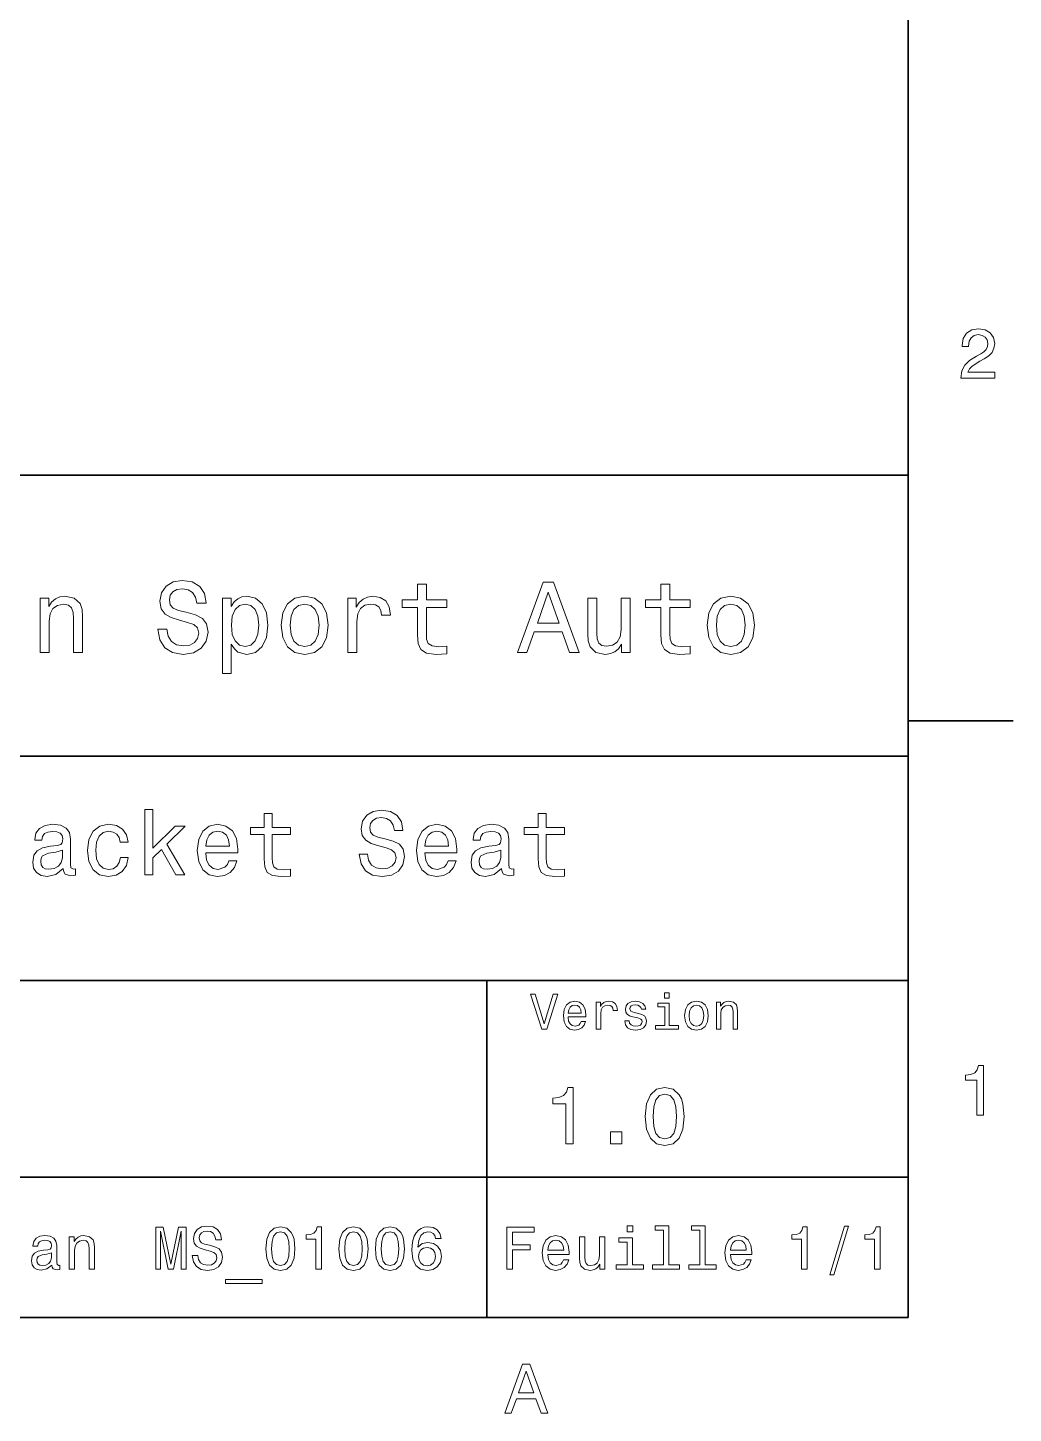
# Model space of a CAD drawing. Extents: x 0 to 297, y 0 to 210.
# Drawn here: x 224.3 to 294.5, y 3.2 to 101.9 of the extents above; entities that cross this region are included whole.
import ezdxf

# ---------------------------------------------------------------- set-up
doc = ezdxf.new("R2010")
doc.units = 0

msp = doc.modelspace()

# ---------------------------------------------------------------- linework, layer by layer
at = {"color": 7, "lineweight": 35}
for p, q in [((287, 10), (287, 200)), ((97, 70), (287, 70)), ((287, 70), (287, 10)), ((162, 50), (287, 50)), ((162, 34), (287, 34)), ((257, 10), (257, 34)), ((162, 20), (287, 20)), ((10, 10), (287, 10)), ((97, 10), (287, 10))]:
    msp.add_line(p, q, dxfattribs=at)
at = {"color": 7, "lineweight": 35, "ltscale": 0.1875}
msp.add_line((287, 52.5), (294.5, 52.5), dxfattribs=at)
at = {"color": 7, "lineweight": 13}
for points in [[(290.76947, 76.916786), (293.175079, 76.916786), (293.175079, 77.350502), (291.273773, 77.350502), (291.3797, 77.587532), (291.561249, 77.784218), (292.121033, 78.142288), (292.418579, 78.293587), (292.751434, 78.510445), (292.988464, 78.762604), (293.124634, 79.060158), (293.175079, 79.398056), (293.089355, 79.821686), (292.852325, 80.154541), (292.489197, 80.366356), (292.020172, 80.442001), (291.536041, 80.35627), (291.167877, 80.119232), (290.930847, 79.740997), (290.850159, 79.241714), (290.850159, 79.171112), (291.309082, 79.171112), (291.309082, 79.211456), (291.354462, 79.554398), (291.490631, 79.806557), (291.707489, 79.967941), (291.994965, 80.023415), (292.287476, 79.972984), (292.504333, 79.846901), (292.645538, 79.650215), (292.695984, 79.403099), (292.660675, 79.171112), (292.56485, 78.974426), (292.403473, 78.802956), (292.181549, 78.651657), (291.884003, 78.490273), (291.389771, 78.177589), (291.041779, 77.844742), (290.835022, 77.441284), (290.76947, 76.931915)], [(234.20462, 59.030979), (233.548996, 59.030979), (233.693085, 58.267288), (234.053314, 57.70533), (234.608078, 57.366714), (235.357361, 57.244236), (236.099426, 57.359509), (236.654175, 57.67651), (237.007202, 58.17363), (237.136902, 58.82925), (237.028824, 59.420029), (236.726227, 59.801872), (236.236313, 60.054031), (235.580704, 60.241352), (235.018738, 60.378242), (234.651306, 60.536743), (234.442368, 60.767288), (234.377533, 61.127522), (234.442368, 61.451729), (234.629684, 61.696686), (234.917877, 61.862389), (235.314133, 61.920029), (235.71759, 61.84798), (236.034592, 61.653458), (236.24353, 61.32925), (236.344391, 60.889767), (237, 60.889767), (237, 60.904179), (236.884735, 61.581409), (236.546112, 62.085732), (236.01297, 62.402737), (235.292511, 62.510807), (234.644104, 62.402737), (234.139771, 62.100143), (233.815567, 61.631844), (233.700287, 61.026657), (233.793961, 60.486309), (234.067734, 60.118874), (234.5, 59.873917), (235.09079, 59.6866), (235.674362, 59.520893), (236.113831, 59.362389), (236.380402, 59.131844), (236.47406, 58.757202), (236.387619, 58.375359), (236.164276, 58.087173), (235.825653, 57.907059), (235.386169, 57.849422), (234.896255, 57.928673), (234.521622, 58.159222), (234.283875, 58.533859)], [(252.05043, 60.579971), (252.05043, 58.64193), (252.093658, 58.015129), (252.29538, 57.582851), (252.698853, 57.330688), (253.383286, 57.244236), (254.132568, 57.280258), (254.132568, 57.827808), (253.585022, 57.78458), (253.087891, 57.842216), (252.82132, 58.022331), (252.706055, 58.324928), (252.684448, 58.75), (252.684448, 60.579971), (254.132568, 60.579971), (254.132568, 61.120316), (252.684448, 61.120316), (252.684448, 62.251438), (252.05043, 62.251438), (252.05043, 61.120316), (250.955322, 61.120316), (250.955322, 60.579971)], [(259.175781, 57.381123), (259.838623, 57.381123), (260.364563, 58.850864), (262.360229, 58.850864), (262.886169, 57.381123), (263.563416, 57.381123), (261.733429, 62.388329), (260.998566, 62.388329)], [(269.399109, 60.579971), (269.399109, 58.64193), (269.442352, 58.015129), (269.644073, 57.582851), (270.047546, 57.330688), (270.731995, 57.244236), (271.481262, 57.280258), (271.481262, 57.827808), (270.933716, 57.78458), (270.436584, 57.842216), (270.170013, 58.022331), (270.054749, 58.324928), (270.033142, 58.75), (270.033142, 60.579971), (271.481262, 60.579971), (271.481262, 61.120316), (270.033142, 61.120316), (270.033142, 62.251438), (269.399109, 62.251438), (269.399109, 61.120316), (268.304016, 61.120316), (268.304016, 60.579971)], [(225.177246, 57.381123), (225.811249, 57.381123), (225.811249, 59.614552), (225.876083, 60.12608), (226.085022, 60.500717), (226.409225, 60.731266), (226.841507, 60.817722), (227.187317, 60.745674), (227.403458, 60.551151), (227.511536, 60.226944), (227.547546, 59.794666), (227.547546, 57.381123), (228.181564, 57.381123), (228.181564, 59.924351), (228.15274, 60.435879), (228.023056, 60.86095), (227.597992, 61.25), (226.935165, 61.386887), (226.567719, 61.336452), (226.257935, 61.199566), (225.991364, 60.969017), (225.782425, 60.659222), (225.782425, 61.25), (225.177246, 61.25)], [(238.786743, 60.652016), (238.786743, 61.25), (238.15274, 61.25), (238.15274, 55.882565), (238.786743, 55.882565), (238.786743, 57.971901), (239.010101, 57.633286), (239.262253, 57.409943), (239.896271, 57.244236), (240.50145, 57.381123), (240.976959, 57.791786), (241.286743, 58.440201), (241.402023, 59.319164), (241.286743, 60.190922), (240.976959, 60.839336), (240.50145, 61.242794), (239.896271, 61.386887), (239.550446, 61.343658), (239.255051, 61.206772), (239.002899, 60.976223)], [(242.338623, 59.311958), (242.453888, 58.432995), (242.785309, 57.78458), (243.311249, 57.381123), (244.017303, 57.244236), (244.716141, 57.381123), (245.242081, 57.777374), (245.573486, 58.425793), (245.695969, 59.311958), (245.573486, 60.190922), (245.242081, 60.846542), (244.716141, 61.242794), (244.017303, 61.386887), (243.311249, 61.242794), (242.785309, 60.839336), (242.453888, 60.190922)], [(247.100861, 57.381123), (247.734863, 57.381123), (247.734863, 59.592937), (247.799713, 60.12608), (247.994232, 60.507923), (248.311249, 60.738472), (248.736313, 60.817722), (249.053314, 60.767288), (249.291077, 60.623199), (249.435165, 60.378242), (249.485596, 60.046829), (250.126801, 60.046829), (250.040344, 60.630402), (249.802597, 61.048271), (249.406342, 61.30043), (248.865997, 61.386887), (248.498566, 61.32925), (248.181549, 61.185158), (247.900574, 60.940201), (247.677246, 60.608788), (247.677246, 61.25), (247.100861, 61.25)], [(260.595093, 59.463257), (261.365997, 61.667866), (262.136902, 59.463257)], [(267.194519, 61.25), (266.560516, 61.25), (266.560516, 59.016571), (266.488464, 58.497837), (266.279541, 58.123196), (265.955322, 57.892651), (265.530243, 57.820602), (265.19165, 57.878242), (264.975494, 58.051151), (264.853027, 58.346542), (264.824219, 58.764408), (264.824219, 61.25), (264.190186, 61.25), (264.190186, 58.706772), (264.211792, 58.195244), (264.348694, 57.770172), (264.766571, 57.381123), (265.436584, 57.244236), (265.796814, 57.294666), (266.106628, 57.424351), (266.373199, 57.647694), (266.589325, 57.971901), (266.589325, 57.381123), (267.194519, 57.381123)], [(272.698853, 59.311958), (272.814117, 58.432995), (273.145508, 57.78458), (273.671448, 57.381123), (274.377502, 57.244236), (275.076355, 57.381123), (275.602295, 57.777374), (275.933716, 58.425793), (276.056183, 59.311958), (275.933716, 60.190922), (275.602295, 60.846542), (275.076355, 61.242794), (274.377502, 61.386887), (273.671448, 61.242794), (273.145508, 60.839336), (272.814117, 60.190922)], [(239.788193, 57.8134), (239.363129, 57.907059), (239.053314, 58.195244), (238.858795, 58.663544), (238.793945, 59.319164), (238.858795, 59.967579), (239.053314, 60.435879), (239.363129, 60.716858), (239.788193, 60.817722), (240.177246, 60.716858), (240.48703, 60.428673), (240.681564, 59.960373), (240.753601, 59.319164), (240.681564, 58.67075), (240.48703, 58.195244), (240.177246, 57.907059)], [(242.98703, 59.319164), (243.05188, 59.967579), (243.253601, 60.435879), (243.57782, 60.72406), (244.017303, 60.824928), (244.449585, 60.72406), (244.773773, 60.443081), (244.97551, 59.967579), (245.047546, 59.319164), (244.97551, 58.663544), (244.773773, 58.188038), (244.449585, 57.899853), (244.017303, 57.806194), (243.57782, 57.899853), (243.253601, 58.188038), (243.05188, 58.663544)], [(273.34726, 59.319164), (273.412109, 59.967579), (273.613831, 60.435879), (273.938019, 60.72406), (274.377502, 60.824928), (274.809784, 60.72406), (275.134003, 60.443081), (275.335724, 59.967579), (275.407776, 59.319164), (275.335724, 58.663544), (275.134003, 58.188038), (274.809784, 57.899853), (274.377502, 57.806194), (273.938019, 57.899853), (273.613831, 58.188038), (273.412109, 58.663544)], [(232.639038, 41.530258), (233.209656, 41.530258), (233.209656, 42.755764), (233.806183, 43.332851), (234.830688, 41.530258), (235.472626, 41.530258), (234.195236, 43.728386), (235.505035, 45.012245), (234.785294, 45.012245), (233.209656, 43.443081), (233.209656, 46.185879), (232.639038, 46.185879)], [(241.133286, 44.409222), (241.133286, 42.664986), (241.17218, 42.100864), (241.353745, 41.711815), (241.716858, 41.484871), (242.332855, 41.407059), (243.007202, 41.43948), (243.007202, 41.932274), (242.514404, 41.893372), (242.067001, 41.945244), (241.827087, 42.107349), (241.723343, 42.379681), (241.703888, 42.762245), (241.703888, 44.409222), (243.007202, 44.409222), (243.007202, 44.895531), (241.703888, 44.895531), (241.703888, 45.913544), (241.133286, 45.913544), (241.133286, 44.895531), (240.14769, 44.895531), (240.14769, 44.409222)], [(248.492798, 43.015129), (247.90274, 43.015129), (248.03241, 42.327808), (248.356628, 41.822044), (248.855896, 41.517288), (249.530258, 41.407059), (250.19812, 41.510807), (250.697403, 41.796108), (251.015121, 42.243515), (251.131836, 42.833572), (251.034576, 43.365273), (250.762238, 43.708931), (250.32132, 43.935879), (249.731262, 44.104465), (249.225494, 44.227665), (248.894806, 44.370316), (248.706757, 44.577808), (248.648407, 44.902016), (248.706757, 45.193802), (248.875351, 45.414265), (249.13472, 45.5634), (249.491348, 45.615273), (249.854462, 45.55043), (250.139771, 45.375359), (250.327805, 45.083572), (250.418579, 44.688038), (251.008636, 44.688038), (251.008636, 44.701008), (250.904892, 45.310516), (250.600143, 45.764408), (250.120316, 46.049709), (249.471893, 46.146973), (248.888321, 46.049709), (248.434433, 45.777374), (248.142639, 45.355907), (248.038895, 44.811237), (248.123199, 44.324928), (248.369598, 43.994236), (248.758636, 43.773773), (249.290344, 43.605186), (249.815552, 43.456051), (250.21109, 43.3134), (250.451004, 43.105907), (250.535294, 42.76873), (250.457489, 42.425072), (250.25647, 42.165707), (249.951721, 42.003601), (249.556183, 41.951729), (249.115265, 42.023052), (248.778091, 42.230545), (248.564117, 42.567722)], [(260.650574, 44.409222), (260.650574, 42.664986), (260.689484, 42.100864), (260.871033, 41.711815), (261.234131, 41.484871), (261.850128, 41.407059), (262.524475, 41.43948), (262.524475, 41.932274), (262.031677, 41.893372), (261.58429, 41.945244), (261.34436, 42.107349), (261.240631, 42.379681), (261.221191, 42.762245), (261.221191, 44.409222), (262.524475, 44.409222), (262.524475, 44.895531), (261.221191, 44.895531), (261.221191, 45.913544), (260.650574, 45.913544), (260.650574, 44.895531), (259.664978, 44.895531), (259.664978, 44.409222)], [(226.822769, 41.98415), (226.822769, 41.964695), (226.855179, 41.744236), (226.952454, 41.588615), (227.360947, 41.465416), (227.678665, 41.517288), (227.678665, 41.958214), (227.542511, 41.938759), (227.360947, 42.023052), (227.328522, 42.282421), (227.328522, 44.085014), (227.250717, 44.545387), (227.023773, 44.869595), (226.628235, 45.064121), (226.070602, 45.135445), (225.52594, 45.057636), (225.123917, 44.837173), (224.871033, 44.493515), (224.786743, 44.039623), (224.786743, 44.000721), (225.298981, 44.000721), (225.344376, 44.273052), (225.48703, 44.467579), (225.720459, 44.584293), (226.051147, 44.629681), (226.368866, 44.59726), (226.595825, 44.5), (226.731979, 44.331409), (226.777374, 44.09798), (226.751434, 43.825645), (226.64769, 43.68948), (226.388321, 43.624638), (225.902008, 43.572765), (225.344376, 43.456051), (224.948853, 43.248558), (224.715408, 42.924351), (224.644089, 42.444523), (224.708923, 42.016571), (224.909943, 41.698845), (225.234146, 41.497837), (225.681549, 41.426514), (226.284576, 41.562679)], [(230.875366, 43.858067), (231.439484, 43.858067), (231.322754, 44.376801), (231.043945, 44.785301), (230.609497, 45.038185), (230.04538, 45.135445), (229.422913, 45.005764), (228.94957, 44.642651), (228.651291, 44.052593), (228.547546, 43.261528), (228.644806, 42.476944), (228.9366, 41.893372), (229.396973, 41.530258), (230.02594, 41.407059), (230.583572, 41.504322), (231.018005, 41.776657), (231.316284, 42.204609), (231.445953, 42.775215), (230.901291, 42.775215), (230.804031, 42.412102), (230.622467, 42.139767), (230.363113, 41.97118), (230.04538, 41.919308), (229.649857, 42.003601), (229.364548, 42.262966), (229.189484, 42.684437), (229.131119, 43.280979), (229.189484, 43.864552), (229.371033, 44.286022), (229.662811, 44.545387), (230.04538, 44.636166), (230.382568, 44.577808), (230.635437, 44.428673), (230.804031, 44.182274)], [(236.963974, 43.105907), (239.246399, 43.105907), (239.252869, 43.371758), (239.149139, 44.117435), (238.863831, 44.675072), (238.409943, 45.012245), (237.806915, 45.135445), (237.216858, 45.005764), (236.76297, 44.642651), (236.471176, 44.052593), (236.367432, 43.274494), (236.464691, 42.476944), (236.756485, 41.893372), (237.203888, 41.530258), (237.78746, 41.407059), (238.293228, 41.491352), (238.708206, 41.711815), (239.01297, 42.061958), (239.188034, 42.528816), (238.623917, 42.528816), (238.507202, 42.269451), (238.338608, 42.074928), (237.85878, 41.919308), (237.489197, 41.990631), (237.210373, 42.217579), (237.028809, 42.587173), (236.963974, 43.086452)], [(236.963974, 43.585735), (237.035294, 44.033138), (237.210373, 44.363831), (237.476227, 44.564842), (237.826355, 44.636166), (238.170029, 44.564842), (238.435883, 44.363831), (238.597977, 44.033138), (238.656342, 43.585735)], [(252.577805, 43.105907), (254.860229, 43.105907), (254.866699, 43.371758), (254.76297, 44.117435), (254.477661, 44.675072), (254.023773, 45.012245), (253.420746, 45.135445), (252.830688, 45.005764), (252.376801, 44.642651), (252.085007, 44.052593), (251.981262, 43.274494), (252.078522, 42.476944), (252.370316, 41.893372), (252.817719, 41.530258), (253.401291, 41.407059), (253.907059, 41.491352), (254.322037, 41.711815), (254.626801, 42.061958), (254.801865, 42.528816), (254.237747, 42.528816), (254.121033, 42.269451), (253.952438, 42.074928), (253.47261, 41.919308), (253.103027, 41.990631), (252.824203, 42.217579), (252.642639, 42.587173), (252.577805, 43.086452)], [(252.577805, 43.585735), (252.649124, 44.033138), (252.824203, 44.363831), (253.090057, 44.564842), (253.440186, 44.636166), (253.783859, 44.564842), (254.049713, 44.363831), (254.211807, 44.033138), (254.270172, 43.585735)], [(258.050415, 41.98415), (258.050415, 41.964695), (258.082855, 41.744236), (258.180115, 41.588615), (258.588623, 41.465416), (258.906342, 41.517288), (258.906342, 41.958214), (258.770172, 41.938759), (258.588623, 42.023052), (258.556183, 42.282421), (258.556183, 44.085014), (258.478394, 44.545387), (258.251434, 44.869595), (257.855896, 45.064121), (257.298279, 45.135445), (256.753601, 45.057636), (256.351563, 44.837173), (256.098694, 44.493515), (256.014404, 44.039623), (256.014404, 44.000721), (256.526642, 44.000721), (256.572021, 44.273052), (256.714691, 44.467579), (256.94812, 44.584293), (257.278809, 44.629681), (257.596527, 44.59726), (257.823486, 44.5), (257.959656, 44.331409), (258.005035, 44.09798), (257.979095, 43.825645), (257.875366, 43.68948), (257.615997, 43.624638), (257.129669, 43.572765), (256.572021, 43.456051), (256.176514, 43.248558), (255.943085, 42.924351), (255.87175, 42.444523), (255.936584, 42.016571), (256.137604, 41.698845), (256.461792, 41.497837), (256.90921, 41.426514), (257.512238, 41.562679)], [(226.757919, 42.749279), (226.680115, 42.412102), (226.472626, 42.152737), (226.161377, 41.98415), (225.778809, 41.925793), (225.53241, 41.958214), (225.357346, 42.061958), (225.247116, 42.243515), (225.214691, 42.496395), (225.240631, 42.723343), (225.344376, 42.885445), (225.759369, 43.067001), (226.284576, 43.14481), (226.757919, 43.30043)], [(257.985596, 42.749279), (257.907776, 42.412102), (257.700287, 42.152737), (257.389038, 41.98415), (257.00647, 41.925793), (256.760071, 41.958214), (256.585022, 42.061958), (256.474792, 42.243515), (256.442352, 42.496395), (256.468292, 42.723343), (256.572021, 42.885445), (256.98703, 43.067001), (257.512238, 43.14481), (257.985596, 43.30043)], [(261.71109, 33.03458), (261.08429, 30.905619), (260.439484, 33.03458), (260.09726, 33.03458), (260.904175, 30.530979), (261.264404, 30.530979), (262.053314, 33.03458)], [(269.992798, 33.117435), (269.657776, 33.117435), (269.657776, 32.757202), (269.992798, 32.757202)], [(262.784576, 31.40634), (264.052582, 31.40634), (264.056183, 31.554033), (263.998566, 31.9683), (263.840057, 32.278099), (263.587891, 32.465416), (263.252869, 32.533859), (262.925079, 32.461815), (262.672913, 32.260086), (262.510803, 31.932276), (262.453156, 31.5), (262.507202, 31.056915), (262.669312, 30.732708), (262.917877, 30.530979), (263.242065, 30.462536), (263.523041, 30.509365), (263.753601, 30.631844), (263.922913, 30.826368), (264.020172, 31.085733), (263.706787, 31.085733), (263.641937, 30.941643), (263.548279, 30.833572), (263.281708, 30.747118), (263.076355, 30.786743), (262.921478, 30.912823), (262.820618, 31.118155), (262.784576, 31.395533)], [(262.784576, 31.672911), (262.824219, 31.921469), (262.921478, 32.105186), (263.069153, 32.216858), (263.263702, 32.256485), (263.45462, 32.216858), (263.602295, 32.105186), (263.692352, 31.921469), (263.724792, 31.672911)], [(264.794678, 30.530979), (265.111664, 30.530979), (265.111664, 31.636887), (265.144104, 31.903458), (265.241364, 32.094379), (265.399841, 32.209652), (265.612396, 32.249279), (265.770905, 32.224064), (265.889771, 32.152016), (265.961823, 32.029537), (265.98703, 31.863832), (266.307648, 31.863832), (266.264404, 32.155621), (266.145538, 32.364552), (265.947418, 32.490635), (265.677246, 32.533859), (265.49353, 32.505043), (265.335022, 32.432995), (265.194519, 32.310516), (265.082855, 32.144814), (265.082855, 32.465416), (264.794678, 32.465416)], [(267.791779, 31.658501), (267.485596, 31.730547), (267.258636, 31.8134), (267.182983, 31.982708), (267.20462, 32.101585), (267.280273, 32.188038), (267.40274, 32.242073), (267.579254, 32.263687), (267.748566, 32.242073), (267.881836, 32.177231), (267.968292, 32.079971), (268.004333, 31.950287), (268.314117, 31.950287), (268.314117, 31.957493), (268.260101, 32.191643), (268.112396, 32.375359), (267.881836, 32.490635), (267.579254, 32.533859), (267.273041, 32.490635), (267.049713, 32.371758), (266.90921, 32.195244), (266.865997, 31.971901), (266.898407, 31.755764), (266.999268, 31.604465), (267.164978, 31.496397), (267.406342, 31.420748), (267.759369, 31.334293), (267.975494, 31.244236), (268.033142, 31.17219), (268.054749, 31.064121), (268.022339, 30.930836), (267.935883, 30.829971), (267.79538, 30.765129), (267.608063, 30.743515), (267.409943, 30.765129), (267.265839, 30.840778), (267.168579, 30.963255), (267.128967, 31.132565), (266.822754, 31.132565), (266.873199, 30.844379), (267.020905, 30.635447), (267.255035, 30.509365), (267.579254, 30.462536), (267.917877, 30.509365), (268.166412, 30.635447), (268.317719, 30.837175), (268.371765, 31.100143), (268.332123, 31.327089), (268.220459, 31.481987), (268.036743, 31.582851)], [(269.981995, 30.79755), (269.981995, 32.400574), (269.167877, 32.400574), (269.167877, 32.130402), (269.664978, 32.130402), (269.664978, 30.79755), (269.016571, 30.79755), (269.016571, 30.530979), (270.637604, 30.530979), (270.637604, 30.79755)], [(271.087891, 31.496397), (271.145538, 31.056915), (271.311249, 30.732708), (271.574219, 30.530979), (271.927246, 30.462536), (272.276672, 30.530979), (272.539612, 30.729107), (272.705322, 31.053314), (272.766571, 31.496397), (272.705322, 31.935879), (272.539612, 32.263687), (272.276672, 32.461815), (271.927246, 32.533859), (271.574219, 32.461815), (271.311249, 32.260086), (271.145538, 31.935879)], [(271.412109, 31.5), (271.444519, 31.824207), (271.54538, 32.058357), (271.707489, 32.20245), (271.927246, 32.25288), (272.143372, 32.20245), (272.305481, 32.061958), (272.406342, 31.824207), (272.442352, 31.5), (272.406342, 31.17219), (272.305481, 30.934437), (272.143372, 30.790344), (271.927246, 30.743515), (271.707489, 30.790344), (271.54538, 30.934437), (271.444519, 31.17219)], [(273.350159, 30.530979), (273.667145, 30.530979), (273.667145, 31.647694), (273.699554, 31.903458), (273.804047, 32.090778), (273.966125, 32.206051), (274.182281, 32.249279), (274.355194, 32.213257), (274.463257, 32.115993), (274.517303, 31.95389), (274.535309, 31.737751), (274.535309, 30.530979), (274.852295, 30.530979), (274.852295, 31.802593), (274.837891, 32.058357), (274.773041, 32.270893), (274.560516, 32.465416), (274.229095, 32.533859), (274.04538, 32.508644), (273.890503, 32.440201), (273.757202, 32.324928), (273.65274, 32.170029), (273.65274, 32.465416), (273.350159, 32.465416)], [(291.909241, 24.416786), (292.368164, 24.416786), (292.368164, 27.942001), (292.025208, 27.942001), (291.934448, 27.634365), (291.752899, 27.427593), (291.475525, 27.306557), (291.092224, 27.266211), (291.092224, 26.90814), (291.909241, 26.90814)], [(262.631134, 22.360231), (263.155609, 22.360231), (263.155609, 26.38905), (262.763702, 26.38905), (262.659943, 26.037464), (262.452454, 25.801153), (262.135437, 25.662825), (261.697418, 25.616714), (261.697418, 25.207493), (262.631134, 25.207493)], [(268.285309, 24.314121), (268.371765, 23.409224), (268.642639, 22.763689), (269.074921, 22.371759), (269.674347, 22.244957), (270.268005, 22.371759), (270.700287, 22.763689), (270.965424, 23.409224), (271.057648, 24.314121), (270.965424, 25.213257), (270.855896, 25.570606), (270.700287, 25.864553), (270.268005, 26.256485), (269.674347, 26.38905), (269.074921, 26.256485), (268.642639, 25.858791), (268.371765, 25.213257)], [(268.838623, 24.314121), (268.884735, 25.011528), (269.028809, 25.51297), (269.288177, 25.806917), (269.674347, 25.910664), (270.054749, 25.806917), (270.314117, 25.51297), (270.458221, 25.011528), (270.504333, 24.314121), (270.458221, 23.610952), (270.314117, 23.10951), (270.054749, 22.815563), (269.674347, 22.717581), (269.288177, 22.815563), (269.028809, 23.10951), (268.884735, 23.610952)], [(265.806915, 22.360231), (266.602295, 22.360231), (266.602295, 23.219021), (265.806915, 23.219021)], [(226.01297, 13.731268), (226.01297, 13.7183), (226.034592, 13.571326), (226.099426, 13.46758), (226.371765, 13.385448), (226.583588, 13.42003), (226.583588, 13.713977), (226.492798, 13.701009), (226.371765, 13.757205), (226.350159, 13.930116), (226.350159, 15.131845), (226.298279, 15.438761), (226.146973, 15.6549), (225.883286, 15.784582), (225.511536, 15.832133), (225.148422, 15.78026), (224.880402, 15.633286), (224.711823, 15.404179), (224.655624, 15.101585), (224.655624, 15.075649), (224.997131, 15.075649), (225.027374, 15.257205), (225.122482, 15.386889), (225.278107, 15.464698), (225.498566, 15.494957), (225.710388, 15.473343), (225.861679, 15.408502), (225.952454, 15.29611), (225.982712, 15.140491), (225.965424, 14.958934), (225.896255, 14.868156), (225.723343, 14.824928), (225.399139, 14.790346), (225.027374, 14.712537), (224.763687, 14.574208), (224.608078, 14.358069), (224.560516, 14.038185), (224.60376, 13.752882), (224.737762, 13.541066), (224.953888, 13.407061), (225.252167, 13.35951), (225.654175, 13.450289)], [(227.236313, 13.428675), (227.616714, 13.428675), (227.616714, 14.768732), (227.655624, 15.075649), (227.780975, 15.300432), (227.97551, 15.438761), (228.234879, 15.490635), (228.442368, 15.447407), (228.572052, 15.330692), (228.636887, 15.136168), (228.658508, 14.876801), (228.658508, 13.428675), (229.03891, 13.428675), (229.03891, 14.954612), (229.021622, 15.261528), (228.943817, 15.516571), (228.688766, 15.75), (228.291077, 15.832133), (228.070618, 15.801874), (227.884735, 15.719741), (227.724792, 15.581412), (227.599426, 15.395534), (227.599426, 15.75), (227.236313, 15.75)], [(233.402008, 13.428675), (233.734863, 13.428675), (233.734863, 16.152018), (234.296829, 13.428675), (234.668579, 13.428675), (235.226212, 16.152018), (235.226212, 13.428675), (235.5634, 13.428675), (235.5634, 16.428675), (235.036011, 16.428675), (234.482697, 13.783141), (233.933716, 16.428675), (233.402008, 16.428675)], [(236.402008, 14.418589), (236.008636, 14.418589), (236.095093, 13.960375), (236.311234, 13.623199), (236.644089, 13.42003), (237.093658, 13.346542), (237.538895, 13.415707), (237.87175, 13.605908), (238.083572, 13.904179), (238.161377, 14.297551), (238.096527, 14.652018), (237.914978, 14.881124), (237.621033, 15.032421), (237.227661, 15.144814), (236.890488, 15.226946), (236.670029, 15.322046), (236.544662, 15.460375), (236.505753, 15.676514), (236.544662, 15.871038), (236.657059, 16.018013), (236.829971, 16.117435), (237.067719, 16.152018), (237.309784, 16.108789), (237.5, 15.992075), (237.625351, 15.797551), (237.685867, 15.533862), (238.079239, 15.533862), (238.079239, 15.542507), (238.010086, 15.948848), (237.806915, 16.251442), (237.48703, 16.441643), (237.054749, 16.506485), (236.665695, 16.441643), (236.363098, 16.260086), (236.168579, 15.979107), (236.099411, 15.615994), (236.155609, 15.291787), (236.319885, 15.071326), (236.579239, 14.924352), (236.933716, 14.81196), (237.283859, 14.712537), (237.547546, 14.617435), (237.707489, 14.479107), (237.763687, 14.254323), (237.711807, 14.025216), (237.577805, 13.852305), (237.374634, 13.744237), (237.110947, 13.709655), (236.817001, 13.757205), (236.592209, 13.895534), (236.449554, 14.120317)], [(241.247833, 14.894093), (241.312668, 14.215418), (241.515839, 13.731268), (241.840057, 13.43732), (242.289612, 13.342219), (242.734863, 13.43732), (243.059067, 13.731268), (243.257919, 14.215418), (243.327087, 14.894093), (243.257919, 15.568444), (243.175781, 15.836456), (243.059067, 16.056917), (242.734863, 16.350864), (242.289612, 16.450289), (241.840057, 16.350864), (241.515839, 16.052593), (241.312668, 15.568444)], [(241.662811, 14.894093), (241.697403, 15.417148), (241.805466, 15.793228), (242, 16.013689), (242.289612, 16.091499), (242.574921, 16.013689), (242.76944, 15.793228), (242.877518, 15.417148), (242.912094, 14.894093), (242.877518, 14.366715), (242.76944, 13.990634), (242.574921, 13.770173), (242.289612, 13.696686), (242, 13.770173), (241.805466, 13.990634), (241.697403, 14.366715)], [(244.814117, 13.428675), (245.207489, 13.428675), (245.207489, 16.450289), (244.913544, 16.450289), (244.835724, 16.1866), (244.680115, 16.009367), (244.442352, 15.905621), (244.113831, 15.871038), (244.113831, 15.564121), (244.814117, 15.564121)], [(246.452438, 14.894093), (246.517288, 14.215418), (246.720459, 13.731268), (247.044662, 13.43732), (247.494232, 13.342219), (247.939468, 13.43732), (248.263687, 13.731268), (248.462524, 14.215418), (248.531693, 14.894093), (248.462524, 15.568444), (248.380402, 15.836456), (248.263687, 16.056917), (247.939468, 16.350864), (247.494232, 16.450289), (247.044662, 16.350864), (246.720459, 16.052593), (246.517288, 15.568444)], [(246.867432, 14.894093), (246.902008, 15.417148), (247.010086, 15.793228), (247.204605, 16.013689), (247.494232, 16.091499), (247.779526, 16.013689), (247.97406, 15.793228), (248.082123, 15.417148), (248.116714, 14.894093), (248.082123, 14.366715), (247.97406, 13.990634), (247.779526, 13.770173), (247.494232, 13.696686), (247.204605, 13.770173), (247.010086, 13.990634), (246.902008, 14.366715)], [(249.054749, 14.894093), (249.119583, 14.215418), (249.322754, 13.731268), (249.646973, 13.43732), (250.096527, 13.342219), (250.541779, 13.43732), (250.865982, 13.731268), (251.064835, 14.215418), (251.134003, 14.894093), (251.064835, 15.568444), (250.982697, 15.836456), (250.865982, 16.056917), (250.541779, 16.350864), (250.096527, 16.450289), (249.646973, 16.350864), (249.322754, 16.052593), (249.119583, 15.568444)], [(249.469727, 14.894093), (249.504318, 15.417148), (249.612381, 15.793228), (249.806915, 16.013689), (250.096527, 16.091499), (250.381836, 16.013689), (250.576355, 15.793228), (250.684433, 15.417148), (250.719009, 14.894093), (250.684433, 14.366715), (250.576355, 13.990634), (250.381836, 13.770173), (250.096527, 13.696686), (249.806915, 13.770173), (249.612381, 13.990634), (249.504318, 14.366715)], [(253.736298, 15.620317), (253.654175, 15.970462), (253.463974, 16.229828), (253.170029, 16.394093), (252.789612, 16.450289), (252.534576, 16.420029), (252.314117, 16.337896), (252.119598, 16.203892), (251.955322, 16.013689), (251.825638, 15.775937), (251.730545, 15.486312), (251.670029, 15.144814), (251.652725, 14.760087), (251.721893, 14.146254), (251.933716, 13.701009), (252.275208, 13.432998), (252.742065, 13.342219), (253.161377, 13.42003), (253.481262, 13.623199), (253.688751, 13.943084), (253.762238, 14.349424), (253.688751, 14.760087), (253.489899, 15.075649), (253.182983, 15.274496), (252.802582, 15.34366), (252.391922, 15.257205), (252.085007, 15.010807), (252.149841, 15.486312), (252.288177, 15.82781), (252.5, 16.030981), (252.793945, 16.100145), (253.010086, 16.065563), (253.174347, 15.974785), (253.28241, 15.823487), (253.338608, 15.620317)], [(258.414978, 13.428675), (258.817017, 13.428675), (258.817017, 14.807637), (260.079254, 14.807637), (260.079254, 15.166427), (258.817017, 15.166427), (258.817017, 16.065563), (260.368866, 16.065563), (260.368866, 16.428675), (258.414978, 16.428675)], [(261.341492, 14.479107), (262.863098, 14.479107), (262.867432, 14.656341), (262.798279, 15.153459), (262.608063, 15.525217), (262.305481, 15.75), (261.903473, 15.832133), (261.510101, 15.745678), (261.207489, 15.503603), (261.01297, 15.110231), (260.943817, 14.591499), (261.008636, 14.059798), (261.203156, 13.67075), (261.501434, 13.428675), (261.890503, 13.346542), (262.227661, 13.402739), (262.504333, 13.549712), (262.707489, 13.783141), (262.824219, 14.09438), (262.44812, 14.09438), (262.370331, 13.92147), (262.257935, 13.791787), (261.938049, 13.688041), (261.69165, 13.735591), (261.505768, 13.886888), (261.384735, 14.133286), (261.341492, 14.466139)], [(267.389038, 16.532421), (266.98703, 16.532421), (266.98703, 16.100145), (267.389038, 16.100145)], [(269.572052, 16.212536), (269.572052, 13.748559), (268.789612, 13.748559), (268.789612, 13.428675), (270.73056, 13.428675), (270.73056, 13.748559), (269.952454, 13.748559), (269.952454, 16.532421), (268.975494, 16.532421), (268.975494, 16.212536)], [(272.174347, 16.212536), (272.174347, 13.748559), (271.391937, 13.748559), (271.391937, 13.428675), (273.332855, 13.428675), (273.332855, 13.748559), (272.554749, 13.748559), (272.554749, 16.532421), (271.57782, 16.532421), (271.57782, 16.212536)], [(274.353027, 14.479107), (275.874634, 14.479107), (275.878967, 14.656341), (275.809814, 15.153459), (275.619598, 15.525217), (275.317017, 15.75), (274.914978, 15.832133), (274.521606, 15.745678), (274.219025, 15.503603), (274.024506, 15.110231), (273.955322, 14.591499), (274.020172, 14.059798), (274.214691, 13.67075), (274.51297, 13.428675), (274.902008, 13.346542), (275.239197, 13.402739), (275.515839, 13.549712), (275.719025, 13.783141), (275.835724, 14.09438), (275.459656, 14.09438), (275.381836, 13.92147), (275.26944, 13.791787), (274.949554, 13.688041), (274.703186, 13.735591), (274.517303, 13.886888), (274.39624, 14.133286), (274.353027, 14.466139)], [(279.416443, 13.428675), (279.809814, 13.428675), (279.809814, 16.450289), (279.515839, 16.450289), (279.438049, 16.1866), (279.28241, 16.009367), (279.044678, 15.905621), (278.716125, 15.871038), (278.716125, 15.564121), (279.416443, 15.564121)], [(281.42218, 13.026657), (281.720459, 13.026657), (282.766571, 16.510807), (282.463989, 16.510807)], [(284.621033, 13.428675), (285.014404, 13.428675), (285.014404, 16.450289), (284.720459, 16.450289), (284.642639, 16.1866), (284.48703, 16.009367), (284.249268, 15.905621), (283.920746, 15.871038), (283.920746, 15.564121), (284.621033, 15.564121)], [(253.342926, 14.345101), (253.29538, 14.072767), (253.174347, 13.865274), (252.979828, 13.726946), (252.737747, 13.683718), (252.482697, 13.726946), (252.288177, 13.860951), (252.162811, 14.068444), (252.123917, 14.340778), (252.167145, 14.60879), (252.288177, 14.81196), (252.48703, 14.941643), (252.755035, 14.989194), (252.988464, 14.941643), (253.174347, 14.816283), (253.29538, 14.613112)], [(261.341492, 14.798992), (261.389038, 15.097262), (261.505768, 15.317724), (261.682983, 15.45173), (261.916412, 15.49928), (262.145538, 15.45173), (262.322754, 15.317724), (262.430847, 15.097262), (262.469727, 14.798992)], [(265.400574, 15.75), (265.020172, 15.75), (265.020172, 14.409943), (264.976959, 14.098703), (264.851593, 13.873919), (264.657074, 13.735591), (264.402008, 13.692364), (264.198853, 13.726946), (264.069153, 13.830692), (263.995667, 14.007925), (263.978394, 14.258646), (263.978394, 15.75), (263.597992, 15.75), (263.597992, 14.224064), (263.610962, 13.917148), (263.693085, 13.662104), (263.943817, 13.428675), (264.345825, 13.346542), (264.561951, 13.376801), (264.747833, 13.454611), (264.907776, 13.588617), (265.037476, 13.783141), (265.037476, 13.428675), (265.400574, 13.428675)], [(267.376068, 13.748559), (267.376068, 15.672191), (266.399139, 15.672191), (266.399139, 15.347983), (266.995667, 15.347983), (266.995667, 13.748559), (266.21759, 13.748559), (266.21759, 13.428675), (268.162811, 13.428675), (268.162811, 13.748559)], [(274.353027, 14.798992), (274.400574, 15.097262), (274.517303, 15.317724), (274.694519, 15.45173), (274.927948, 15.49928), (275.157074, 15.45173), (275.33429, 15.317724), (275.442352, 15.097262), (275.481262, 14.798992)], [(225.969742, 14.241355), (225.917877, 14.016571), (225.779541, 13.84366), (225.572052, 13.731268), (225.317017, 13.692364), (225.15274, 13.713977), (225.036026, 13.783141), (224.96254, 13.904179), (224.940933, 14.072767), (224.958221, 14.224064), (225.027374, 14.332133), (225.304047, 14.453171), (225.654175, 14.505044), (225.969742, 14.60879)], [(238.386154, 12.711096), (238.386154, 12.408502), (240.988464, 12.408502), (240.988464, 12.711096)], [(258.266846, 3.166787), (258.730835, 3.166787), (259.098999, 4.195605), (260.495972, 4.195605), (260.864105, 3.166787), (261.338165, 3.166787), (260.05719, 6.67183), (259.542786, 6.67183)], [(259.260376, 4.624279), (259.799988, 6.167507), (260.33963, 4.624279)]]:
    msp.add_lwpolyline(points, close=True, dxfattribs=at)

doc.saveas('drawing.dxf')
